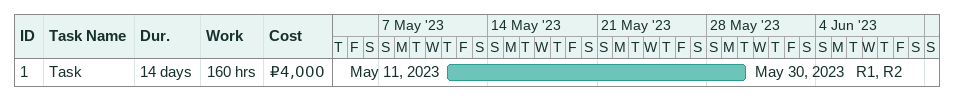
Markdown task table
| ID | Task | Duration | Start | Finish | Resources | Work (h) | Cost (₽) |
|---|---|---|---|---|---|---|---|
| 1 | Task | 14d | 2023-05-11 | 2023-05-30 | R1, R2 | 160 | 4000 |
